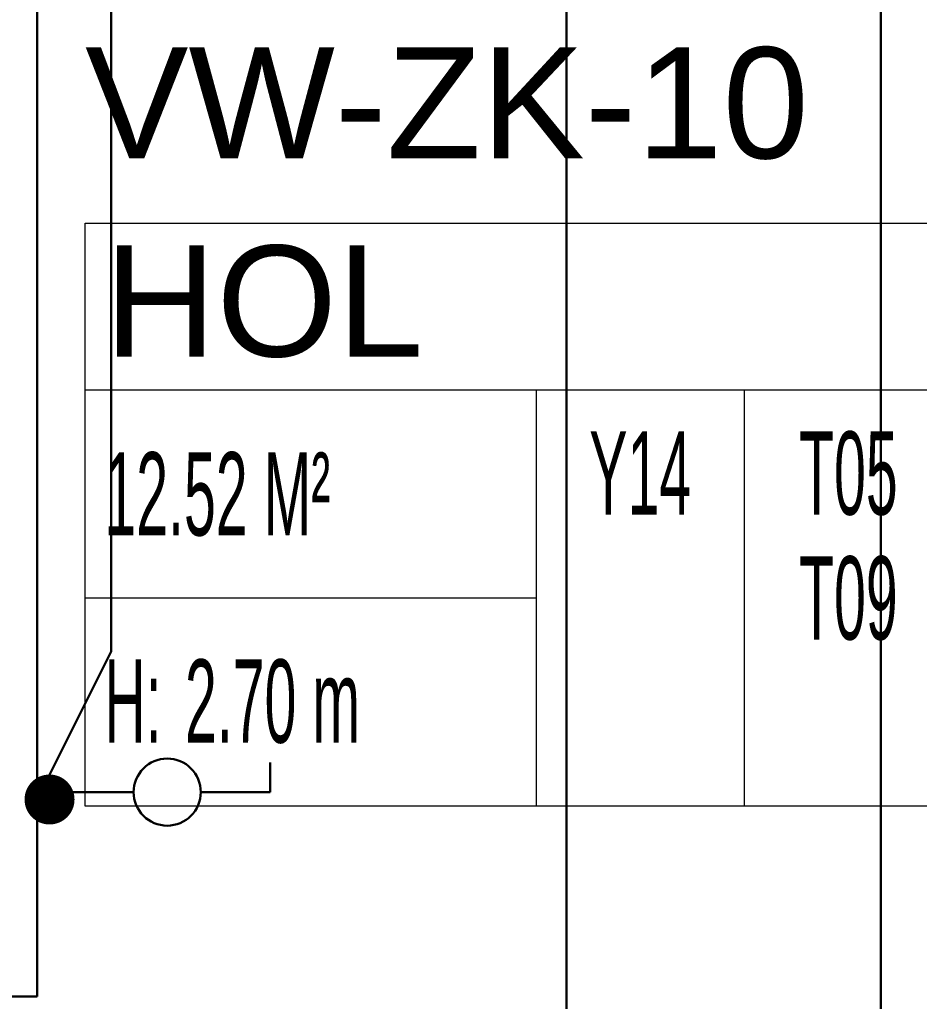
# Model space of a CAD drawing. Extents: x -2012 to 34975, y -1043 to 8321.
# Drawn here: x 3459.5 to 3581, y 3268.8 to 3401.5 of the extents above; entities that cross this region are included whole.
import ezdxf
from ezdxf.enums import TextEntityAlignment as Align

# ---------------------------------------------------------------- set-up
doc = ezdxf.new("R2010")
doc.units = 0
doc.header["$LTSCALE"] = 25
doc.layers.get('0').update_dxf_attribs({"color": 9, "lineweight": 9})
for name, color, linetype, lineweight in [('21_MAHAL', 9, 'Continuous', 9), ('E-ANAHTAR', 7, 'Continuous', 30), ('E-KABLO', 7, 'Continuous', 30), ('E-YUKARI ÇIKAN HAT', 7, 'Continuous', 30)]:
    doc.layers.add(name, color=color, linetype=linetype, lineweight=lineweight)
doc.styles.add('Arial', font='arial.ttf', dxfattribs={"height": 2.5})
doc.styles.add('MuuM_TEXT-STANDART', font='ARIALN.TTF')

# ---------------------------------------------------------------- blocks, each defined once
blk = doc.blocks.new('0_roomno2')
blk.add_lwpolyline([(19.375, -10.5), (0, -10.5), (0, 0), (19.375, 0)], close=True)
for points in [[(0, -3), (19.375, -3)], [(8.125, -3), (8.125, -10.5)], [(11.875, -3), (11.875, -10.5)], [(15.625, -3), (15.625, -10.5)], [(0, -6.75), (8.125, -6.75)]]:
    blk.add_lwpolyline(points)
at = {"style": 'MuuM_TEXT-STANDART', "width": 0.6}
blk.add_text('H:', height=1.5, dxfattribs=at).set_placement((0.35, -8.608), align=Align.MIDDLE_LEFT)
at = {"style": 'Arial'}
blk.add_attdef('ODANO', (0, 1.17), '', height=2, dxfattribs=at)
blk.add_attdef('MEKANADI', text='', height=2, dxfattribs=at).set_placement((0.35, -3), align=Align.BOTTOM_LEFT)
at = {"style": 'MuuM_TEXT-STANDART', "width": 0.6}
for tag, p in [('YER01', (10, -4.5)), ('TAVAN01', (13.75, -4.5)), ('DUVAR01', (17.5, -4.5)), ('YER02', (10, -6.75)), ('TAVAN02', (13.75, -6.75)), ('DUVAR02', (17.5, -6.75)), ('YER03', (10, -9)), ('TAVAN03', (13.75, -9)), ('DUVAR03', (17.5, -9))]:
    blk.add_attdef(tag, text='', height=1.5, dxfattribs=at).set_placement(p, align=Align.MIDDLE_CENTER)
for tag, p in [('M2', (0.35, -4.875)), ('TEMIZTAVANYUKSEKLIGI', (1.8, -8.608))]:
    blk.add_attdef(tag, text='', height=1.5, dxfattribs=at).set_placement(p, align=Align.MIDDLE_LEFT)
blk = doc.blocks.new('100_ANAHTAR')
at = {"layer": 'E-ANAHTAR', "color": 4}
for p, q in [((0, 5.645), (-0.714, 5.645)), ((0, 3.973), (0, 5.645)), ((0, 2.353), (0, 0))]:
    blk.add_line(p, q, dxfattribs=at)
blk.add_circle((0, 3.163), 0.81, dxfattribs=at)

msp = doc.modelspace()

# ---------------------------------------------------------------- linework, layer by layer
at = {"layer": 'E-KABLO', "color": 6}
for p, q in [((3461.84, 3296.1), (3461.84, 3532.5)), ((3471.84, 3316.1), (3471.84, 3459.43)), ((3533.34, 3228.46), (3533.34, 3434.5)), ((3471.84, 3316.1), (3461.84, 3296.1)), ((3461.84, 3296.1), (3461.84, 3269.5)), ((3461.84, 3269.5), (3323.66, 3269.5))]:
    msp.add_line(p, q, dxfattribs=at)
at = {"layer": 'E-KABLO', "color": 4}
msp.add_line((3575.84, 3506.03), (3575.84, 3070.62), dxfattribs=at)
at = {"layer": 'E-YUKARI ÇIKAN HAT', "color": 4, "linetype": 'Continuous', "const_width": 3.38}
msp.add_lwpolyline([(3461.84, 3296.1, 1), (3465.21, 3296.1, 1)], format="xyb", close=True, dxfattribs=at)

# ---------------------------------------------------------------- block references
at = {"layer": '21_MAHAL'}
ref = msp.add_blockref('0_roomno2', (3468.32, 3373.96), dxfattribs=dict(at, xscale=7.5, yscale=7.5, zscale=7.5))
ref.add_attrib('ODANO', 'VW-ZK-10', (3468.32, 3382.74), dxfattribs={"layer": '0', "height": 15, "style": 'Arial'})
ref.add_attrib('MEKANADI', 'HOL', dxfattribs={"layer": '0', "height": 15, "style": 'Arial'}).set_placement((3470.94, 3351.46), align=Align.BOTTOM_LEFT)
ref.add_attrib('M2', '12.52 M²', dxfattribs={"layer": '0', "height": 11.25, "style": 'MuuM_TEXT-STANDART', "width": 0.6}).set_placement((3470.94, 3337.4), align=Align.MIDDLE_LEFT)
ref.add_attrib('TEMIZTAVANYUKSEKLIGI', '2.70 m', dxfattribs={"layer": '0', "height": 11.25, "style": 'MuuM_TEXT-STANDART', "width": 0.6}).set_placement((3481.82, 3309.4), align=Align.MIDDLE_LEFT)
ref.add_attrib('YER01', 'Y14', dxfattribs={"layer": '0', "height": 11.25, "style": 'MuuM_TEXT-STANDART', "width": 0.6}).set_placement((3543.32, 3340.21), align=Align.MIDDLE_CENTER)
ref.add_attrib('TAVAN01', 'T05', dxfattribs={"layer": '0', "height": 11.25, "style": 'MuuM_TEXT-STANDART', "width": 0.6}).set_placement((3571.44, 3340.21), align=Align.MIDDLE_CENTER)
ref.add_attrib('DUVAR01', 'D07A', dxfattribs={"layer": '0', "height": 11.25, "style": 'MuuM_TEXT-STANDART', "width": 0.6}).set_placement((3599.57, 3340.21), align=Align.MIDDLE_CENTER)
ref.add_attrib('TAVAN02', 'T09', dxfattribs={"layer": '0', "height": 11.25, "style": 'MuuM_TEXT-STANDART', "width": 0.6}).set_placement((3571.44, 3323.34), align=Align.MIDDLE_CENTER)
at = {"layer": 'E-ANAHTAR', "xscale": 5.599999999999998, "yscale": 5.599999999999998, "zscale": 5.599999999999998, "rotation": 269.9999999999999}
msp.add_blockref('100_ANAHTAR', (3461.71, 3297.1), dxfattribs=at)

doc.saveas('drawing.dxf')
